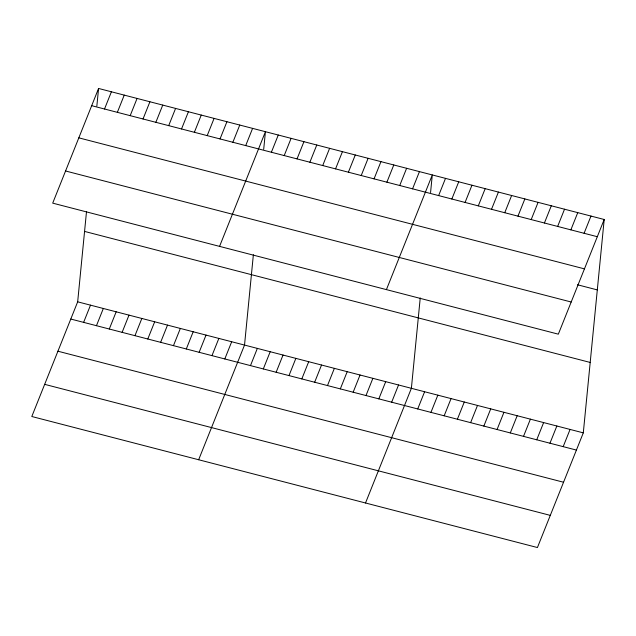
<?xml version="1.0" encoding="UTF-8"?>
<svg xmlns="http://www.w3.org/2000/svg" width="636" height="636" viewBox="0 0 636 636"><rect width="100%" height="100%" fill="white"/><g stroke="black" fill="none" stroke-linecap="round" stroke-linejoin="round"><path stroke-width="0.95" d="M604.2 219.492L558.328 334.17L52.701 203.138L98.572 88.46L604.2 219.492L583.299 432.862L537.428 547.54L31.8 416.508L77.672 301.83L86.52 211.47M96.847 106.069L98.572 88.46M253.374 254.71L244.526 345.07L198.655 459.748M263.702 149.309L265.427 131.708L219.563 246.378M420.237 297.95L411.381 388.31L365.517 502.989M430.564 192.549L432.289 174.948L386.418 289.619M104.519 109.002L111.403 91.791M117.358 112.334L124.243 95.114M130.189 115.657L137.074 98.445M143.028 118.988L149.913 101.768M155.86 122.311L162.744 105.091M83.618 322.373L90.503 305.153M168.699 125.634L175.584 108.422M96.449 325.696L103.334 308.484M181.53 128.965L188.415 111.745M109.289 329.019L116.173 311.807M194.37 132.288L201.254 115.076M122.12 332.35L129.005 315.13M207.201 135.611L214.086 118.399M134.959 335.673L141.844 318.461M220.04 138.942L226.925 121.722M147.791 339.004L154.675 321.784M232.871 142.265L239.756 125.054M160.63 342.327L167.514 325.107M245.711 145.596L252.595 128.377M173.461 345.65L180.346 328.438M186.3 348.981L193.185 331.761M271.381 152.243L278.266 135.031M199.132 352.304L206.016 335.093M284.213 155.574L291.097 138.354M211.971 355.635L218.856 338.416M297.044 158.897L303.936 141.685M224.802 358.958L231.687 341.739M309.883 162.228L316.768 145.008M322.714 165.551L329.607 148.331M250.473 365.613L257.357 348.393M335.554 168.874L342.438 151.662M263.312 368.936L270.197 351.724M348.385 172.205L355.278 154.985M276.143 372.259L283.028 355.047M361.224 175.528L368.109 158.316M288.983 375.59L295.867 358.37M374.055 178.859L380.948 161.639M301.814 378.913L308.699 361.701M386.895 182.182L393.779 164.963M314.653 382.244L321.538 365.024M399.726 185.505L406.619 168.294M327.484 385.567L334.369 368.355M412.565 188.836L419.45 171.617M340.324 388.89L347.208 371.678M353.155 392.221L360.04 375.002M438.625 195.586L445.51 178.374M365.994 395.544L372.879 378.333M451.846 199.012L458.731 181.801M378.825 398.875L385.71 381.656M465.075 202.439L471.96 185.227M391.665 402.198L398.549 384.979M478.296 205.865L485.181 188.654M491.525 209.292L498.409 192.08M417.725 408.948L424.61 391.736M504.745 212.718L511.63 195.506M430.946 412.374L437.83 395.163M517.966 216.153L524.851 198.933M444.167 415.809L451.059 398.589M531.195 219.579L538.08 202.359M457.395 419.235L464.28 402.016M544.416 223.005L551.301 205.786M470.616 422.662L477.501 405.442M557.645 226.432L564.53 209.212M483.845 426.088L490.73 408.868M570.866 229.858L577.75 212.639M497.066 429.515L503.951 412.295M584.087 233.285L590.979 216.065M510.295 432.941L517.179 415.721M523.515 436.368L530.4 419.148M536.736 439.794L543.629 422.582M549.965 443.22L556.85 426.009M563.186 446.647L570.071 429.435M91.687 105.679L597.315 236.711M78.816 137.845L584.452 268.869M577.464 284.761L597.299 289.905M65.564 170.981L571.2 302.013M84.564 231.417L590.192 362.448M77.672 301.83L583.299 432.862M70.779 319.041L576.415 450.073M57.916 351.207L563.552 482.239M44.663 384.343L550.291 515.375"/></g></svg>
